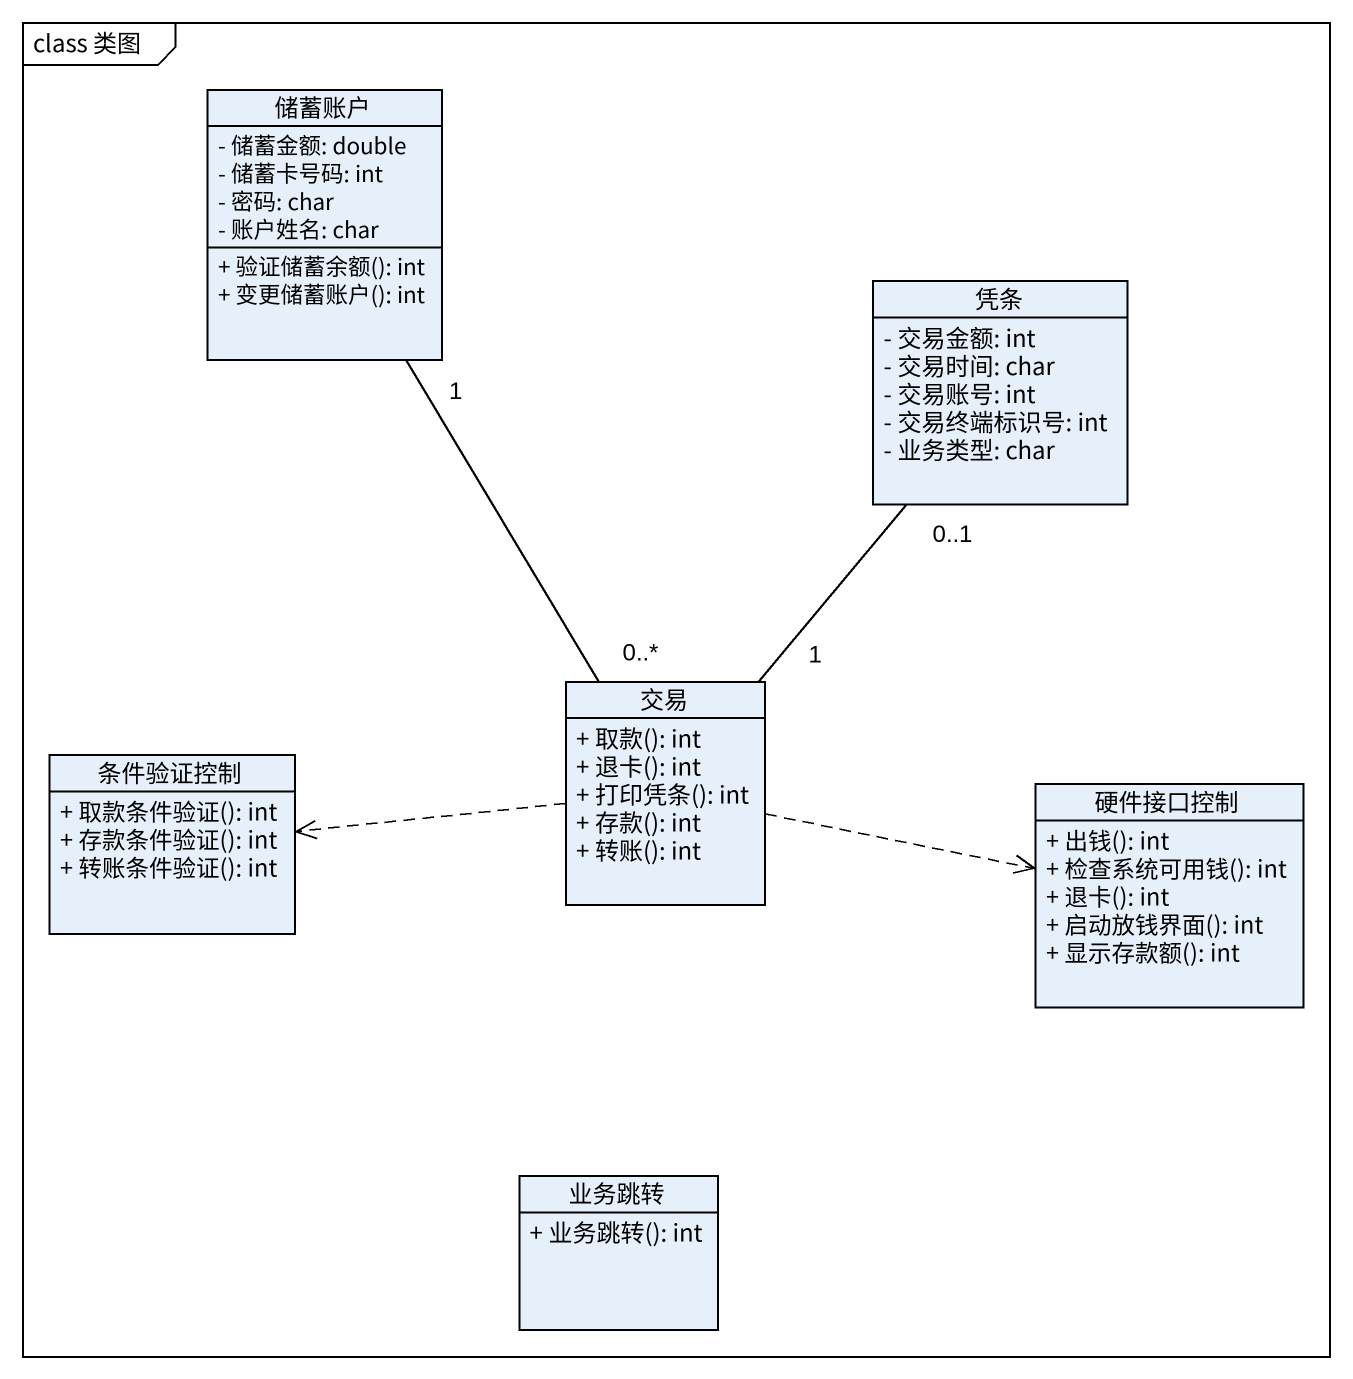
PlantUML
@startuml
mainframe class 类图
hide circle
hide empty members
skinparam classAttributeIconSize 0
class 储蓄账户 {
  - 储蓄金额: double
  - 储蓄卡号码: int
  - 密码: char
  - 账户姓名: char
  + 验证储蓄余额(): int
  + 变更储蓄账户(): int
}
class 凭条 {
  - 交易金额: int
  - 交易时间: char
  - 交易账号: int
  - 交易终端标识号: int
  - 业务类型: char
}
class 交易 {
  + 取款(): int
  + 退卡(): int
  + 打印凭条(): int
  + 存款(): int
  + 转账(): int
}
class 条件验证控制 {
  + 取款条件验证(): int
  + 存款条件验证(): int
  + 转账条件验证(): int
}
class 硬件接口控制 {
  + 出钱(): int
  + 检查系统可用钱(): int
  + 退卡(): int
  + 启动放钱界面(): int
  + 显示存款额(): int
}
class 业务跳转 {
  + 业务跳转(): int
}
储蓄账户 "1" -- "0..*" 交易
交易 "1" -up- "0..1" 凭条
交易 .left.> 条件验证控制
交易 .right.> 硬件接口控制
@enduml
